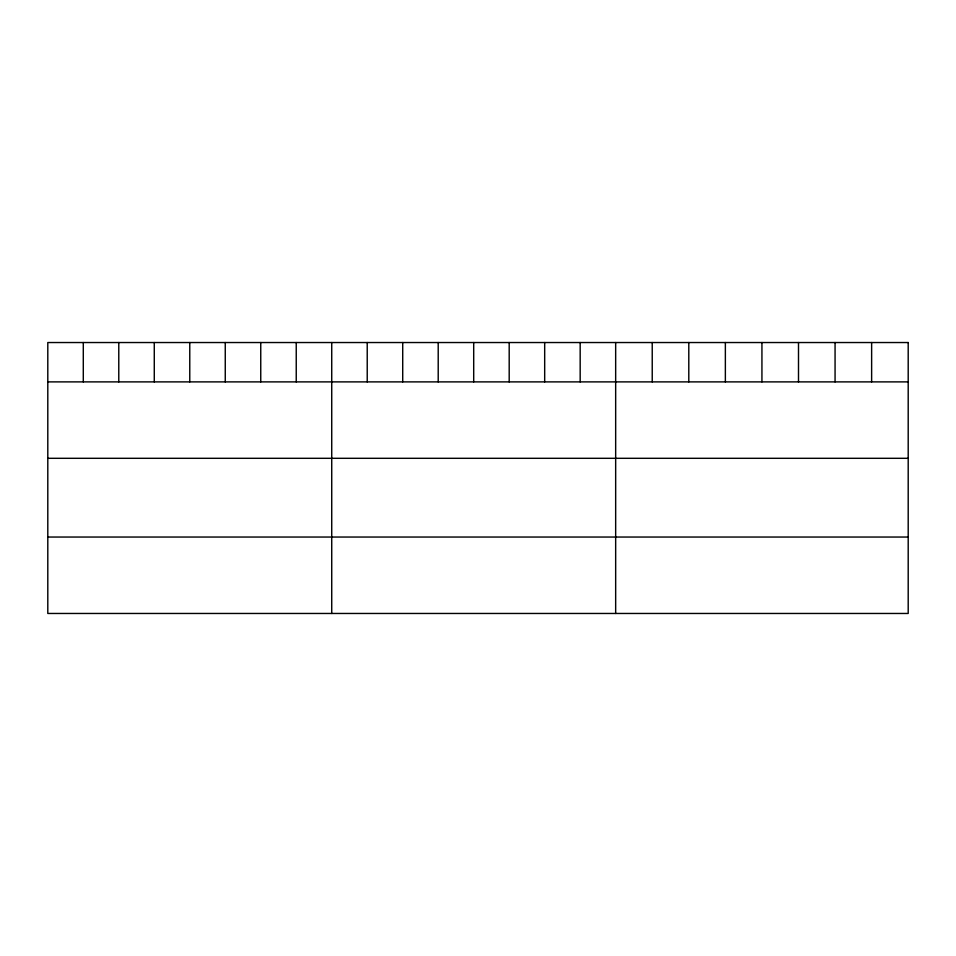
<?xml version="1.0" encoding="UTF-8"?>
<svg xmlns="http://www.w3.org/2000/svg" width="956" height="956" viewBox="0 0 956 956"><rect width="100%" height="100%" fill="white"/><g stroke="black" fill="none" stroke-linecap="round" stroke-linejoin="round"><path stroke-width="1.43" d="M47.8 381.886L908.2 381.886M47.8 458.306L908.2 458.306M47.8 537.045L908.2 537.045M871.633 342.535L871.633 381.886M835.066 342.535L835.066 381.886M798.499 342.535L798.499 381.886M761.932 342.535L761.932 381.886M725.365 342.535L725.365 381.886M688.798 342.535L688.798 381.886M652.231 342.535L652.231 381.886M615.664 342.535L615.664 613.465M580.173 342.535L580.173 381.886M544.681 342.535L544.681 381.886M509.19 342.535L509.19 381.886M473.698 342.535L473.698 381.886M438.207 342.535L438.207 381.886M402.715 342.535L402.715 381.886M367.224 342.535L367.224 381.886M331.732 342.535L331.732 613.465M296.24 342.535L296.24 381.886M260.749 342.535L260.749 381.886M225.258 342.535L225.258 381.886M189.766 342.535L189.766 381.886M154.274 342.535L154.274 381.886M118.783 342.535L118.783 381.886M83.292 342.535L83.292 381.886M908.2 342.535L47.8 342.535L47.8 613.465L908.2 613.465L908.2 342.535"/></g></svg>
